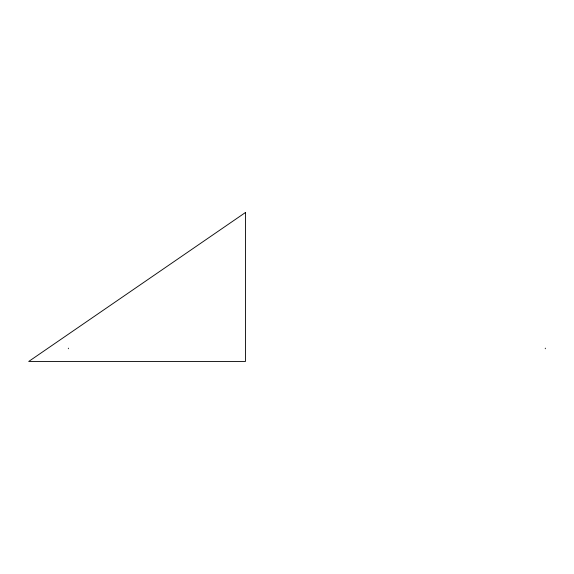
<?xml version="1.0" encoding="UTF-8"?>
<svg xmlns="http://www.w3.org/2000/svg" width="574" height="574" viewBox="0 0 574 574"><rect width="100%" height="100%" fill="white"/><g stroke="black" fill="none" stroke-linecap="round" stroke-linejoin="round"><path stroke-width="0.86" d="M545.3 348.167L545.3 348.748M68.363 348.167L68.363 348.748M245.442 212.524L28.7 361.477L245.442 361.477L245.442 212.524"/></g></svg>
